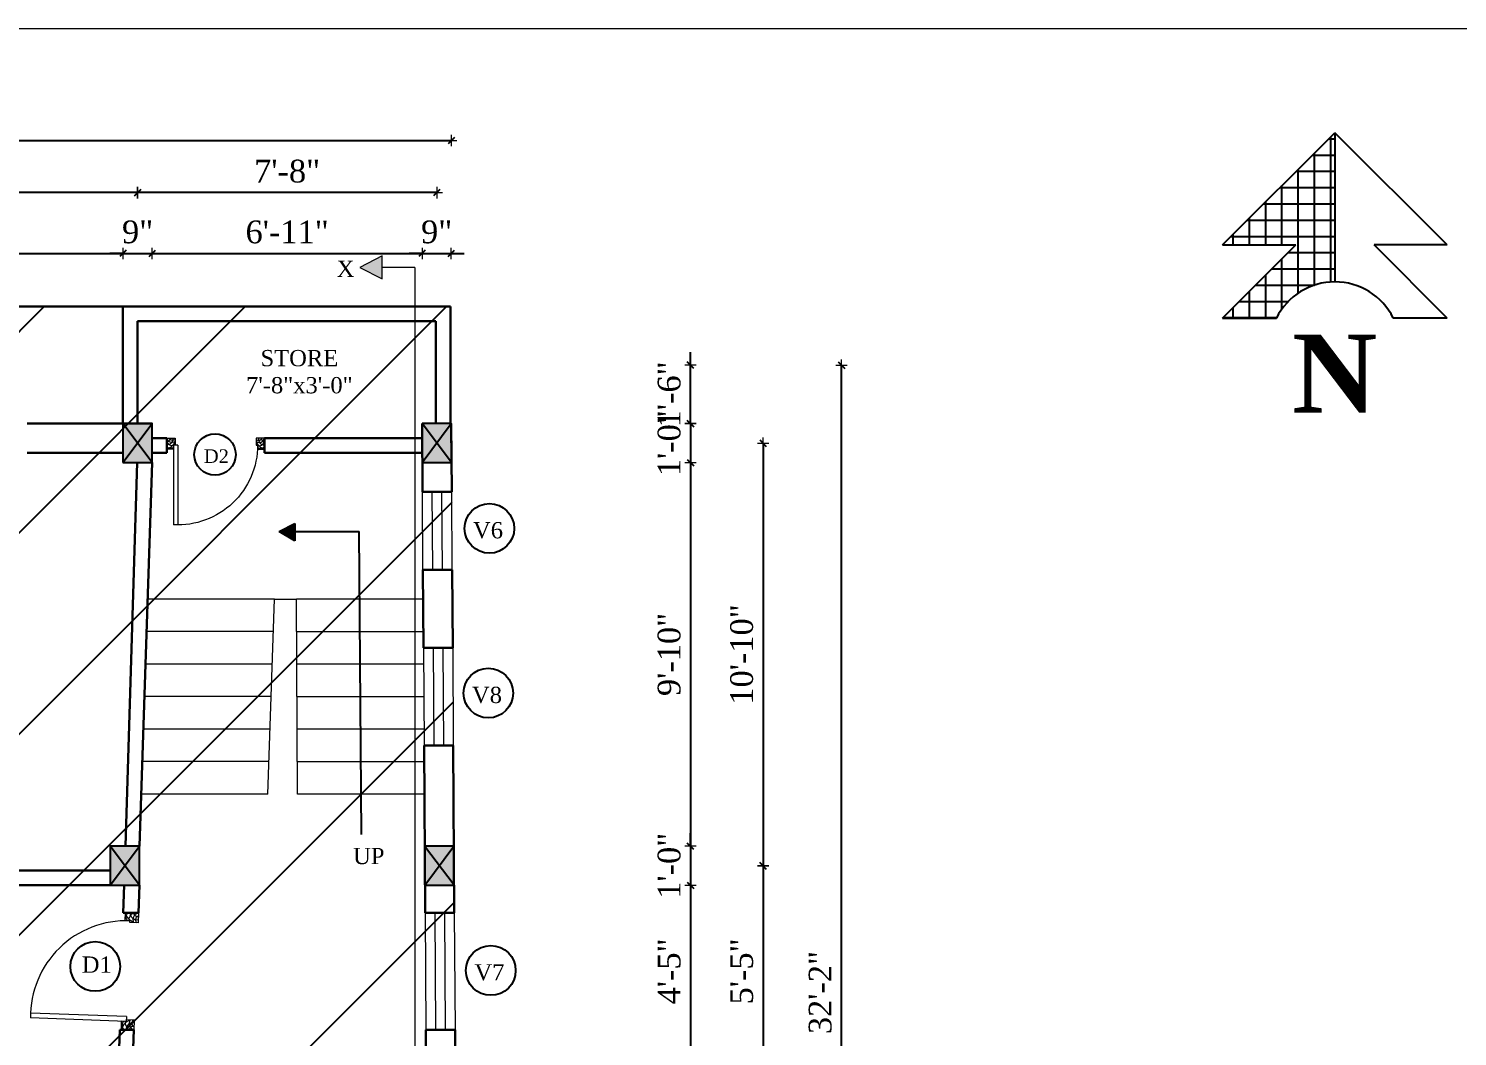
# Model space of a CAD drawing. Header units: inches. Extents: x 4069 to 291496, y -47643 to 12535.
# Drawn here: x 92366.8 to 92806.4, y 2667.8 to 2977.8 of the extents above; entities that cross this region are included whole.
import ezdxf

# ---------------------------------------------------------------- set-up
doc = ezdxf.new("R2010")
doc.units = ezdxf.units.IN
doc.header["$LTSCALE"] = 5
doc.header["$MEASUREMENT"] = 0
for name, color, linetype, lineweight in [('A-WALL', 7, 'Continuous', 9), ('Dimension', 7, 'Continuous', 18), ('DOOR', 62, 'Continuous', 0), ('Dw', 2, 'Continuous', 18), ('ele1', 21, 'Continuous', 20), ('tefriş', 30, 'Continuous', 9)]:
    doc.layers.add(name, color=color, linetype=linetype, lineweight=lineweight)
doc.layers.add('dim line', color=7, linetype='Continuous', lineweight=15, true_color=0xfab2b2)
doc.layers.add('TEXT', color=6, linetype='Continuous')
doc.layers.add('WALL', color=7, linetype='Continuous')
doc.styles.add('ordinary', font='times.ttf')
doc.styles.get("Standard").update_dxf_attribs({"font": 'arial.ttf'})
doc.dimstyles.new('Copy of 96', dxfattribs={"dimtxt": 7, "dimasz": 4, "dimexe": 0.5, "dimexo": 0.5, "dimgap": 3, "dimtad": 1, "dimdec": 1, "dimzin": 11, "dimdsep": 46, "dimlunit": 4, "dimtxsty": 'ordinary', "dimblk": 'OBLIQUE', "dimcen": 0.09, "dimse1": 1, "dimse2": 1, "dimclrt": 6, "dimazin": 0, "dimtfac": 1, "dimtdec": 1, "dimtix": 1, "dimtmove": 2, "dimatfit": 3, "dimldrblk": 'leader', "dimfxl": 0.5, "dimfxlon": 1, "dimtolj": 1, "dimtzin": 0, "dimarcsym": 0})

# ---------------------------------------------------------------- blocks, each defined once
blk = doc.blocks.new('SDEGH')
at = {"layer": 'TEXT'}
h = blk.add_hatch(dxfattribs=at)
h.set_pattern_fill('NET', color=256, scale=40, style=0)
h.set_pattern_definition([(0, (43922.391, -13181.093), (0, 5), []), (90, (43922.391, -13181.093), (-5, 3e-16), [])])
h.paths.add_polyline_path([(52300.82, -9226.07), (52266.28, -9260.61), (52288.77, -9260.61), (52266.28, -9283.1), (52282.84, -9283.1, -0.284572), (52300.82, -9271.97)])
blk.add_line((52300.82, -9226.07), (52300.82, -9271.97), dxfattribs=at)
at = {"layer": 'WALL'}
for p, q in [((52266.28, -9260.61), (52300.82, -9226.07)), ((52335.35, -9260.61), (52300.82, -9226.07)), ((52266.28, -9260.61), (52288.77, -9260.61)), ((52266.28, -9283.1), (52288.77, -9260.61)), ((52335.35, -9260.61), (52312.86, -9260.61)), ((52335.35, -9283.1), (52312.86, -9260.61)), ((52266.28, -9283.1), (52282.84, -9283.1)), ((52335.35, -9283.1), (52318.79, -9283.1))]:
    blk.add_line(p, q, dxfattribs=at)
blk.add_arc((52300.82, -9292.04), 20.08, 26.4605, 153.5395, dxfattribs=at)
at = {"layer": 'Defpoints', "insert": (52287.65, -9288.16), "char_height": 24, "width": 23.16, "attachment_point": 1}
blk.add_mtext('{\\fTimes New Roman|b1|i0|c0|p18;N}', dxfattribs=at)
blk = doc.blocks.new('C1a')
at = {"color": 1, "ltscale": 5}
for p, q in [((18657.75, 4625.76), (18648.75, 4625.76)), ((18648.75, 4625.76), (18648.82, 4613.76)), ((18657.82, 4613.76), (18657.75, 4625.76)), ((18648.82, 4613.76), (18657.82, 4613.76))]:
    blk.add_line(p, q, dxfattribs=at)
blk = doc.blocks.new('A$C27B36B59')
at = {"layer": 'DOOR'}
for p, q in [((0, 4), (0, 0)), ((2.5, 4), (0, 4)), ((0, 0), (3, 0)), ((2.5, 2.5), (2.5, 4)), ((3, 2.5), (2.5, 2.5)), ((3, 0), (3, 2.5))]:
    blk.add_line(p, q, dxfattribs=at)
for centre, radius, start, end in [((-1.4, -0.54), 4.75, 22.1411, 72.838), ((1.34, 2.09), 1.64, 45.138, 144.8948), ((2.21, 0.3), 2.49, 83.3149, 152.658), ((0.13, 0.37), 2.05, 349.4875, 93.6805), ((1.96, -0.47), 2.01, 58.7447, 166.495), ((-0.06, 0.32), 1.13, 343.542, 86.947), ((2.08, -0.4), 1.17, 38.2816, 160.1519)]:
    blk.add_arc(centre, radius, start, end, dxfattribs=at)
blk = doc.blocks.new('D2')
at = {"layer": 'DOOR'}
for p, q in [((74473.95, 24047.59), (74473.95, 24018.09)), ((74473.95, 24047.59), (74475.45, 24047.59)), ((74475.45, 24047.59), (74475.45, 24018.13))]:
    blk.add_line(p, q, dxfattribs=at)
blk.add_arc((74473.95, 24047.59), 29.5, 180, 272.9146, dxfattribs=at)
at = {"layer": 'DOOR', "xscale": -1, "rotation": 180}
blk.add_blockref('A$C27B36B59', (74441.95, 24050.09), dxfattribs=at)
at = {"layer": 'DOOR', "rotation": 180}
blk.add_blockref('A$C27B36B59', (74477.95, 24050.09), dxfattribs=at)
blk = doc.blocks.new('x-x')
at = {"ltscale": 5}
for points in [[(11364.03, -701.52), (11364.03, -694.51), (11357.15, -698.09)], [(11364.03, -1135.52), (11364.03, -1128.51), (11357.15, -1132.09)]]:
    blk.add_hatch(color=256, dxfattribs=at).paths.add_polyline_path(points)
for p, q in [((11364.03, -694.51), (11357.15, -698.09)), ((11364.03, -701.52), (11364.03, -694.51)), ((11357.15, -698.09), (11364.03, -701.52)), ((11374.13, -698.09), (11364.03, -698.09)), ((11374.13, -698.09), (11374.13, -1132.09)), ((11364.03, -1128.51), (11357.15, -1132.09)), ((11364.03, -1135.52), (11364.03, -1128.51)), ((11357.15, -1132.09), (11364.03, -1135.52)), ((11374.13, -1132.09), (11364.03, -1132.09))]:
    blk.add_line(p, q, dxfattribs=at)
at = {"layer": 'A-WALL', "color": 1, "ltscale": 5}
blk.add_line((11374.13, -1120.09), (11374.13, -1132.09), dxfattribs=at)
at = {"layer": 'TEXT', "style": 'ordinary'}
for p in [(11350.08, -700.97), (11350.08, -1134.1)]:
    blk.add_text('X', height=5, dxfattribs=at).set_placement(p)
blk = doc.blocks.new('oblique')
at = {"color": 0, "lineweight": -2}
blk.add_line((0.25, 0.25), (-0.25, -0.25), dxfattribs=at)
at = {"layer": 'dim line', "lineweight": 9}
for p, q in [((-0.4375, 0), (0.4375, 0)), ((0, 0.4375), (0, -0.4375))]:
    blk.add_line(p, q, dxfattribs=at)
blk = doc.blocks.new('*D2049')
at = {"layer": 'A-WALL', "color": 0, "lineweight": -2, "ltscale": 50, "transparency": 16777216}
blk.add_line((92240.85, 2908.67), (92395.85, 2908.67), dxfattribs=at)
at = {"layer": 'Defpoints', "color": 0, "ltscale": 50, "transparency": 16777216}
for p in [(92395.85, 2908.67), (92240.85, 2856.3), (92395.85, 2856.3)]:
    blk.add_point(p, dxfattribs=at)
at = {"layer": 'A-WALL', "color": 0, "lineweight": -2, "ltscale": 50, "transparency": 16777216, "xscale": 4, "yscale": 4, "zscale": 4}
for p, rotation in [((92240.85, 2908.67), 180.0000000000261), ((92395.85, 2908.67), 2.605510395054913e-11)]:
    blk.add_blockref('oblique', p, dxfattribs=dict(at, rotation=rotation))
at = {"layer": 'A-WALL', "color": 6, "ltscale": 50, "transparency": 16777216, "insert": (92318.35, 2915.17), "char_height": 7, "attachment_point": 5, "style": 'ordinary'}
blk.add_mtext('\\A1;12\'-11"', dxfattribs=at)
blk = doc.blocks.new('_OBLIQUE')
at = {"color": 0, "linetype": 'ByBlock'}
blk.add_line((-0.5, -0.5), (0.5, 0.5), dxfattribs=at)
blk = doc.blocks.new('leader')
at = {"layer": 'Dimension'}
for p, q in [((0, -4.33), (0, 4.33)), ((-4.42, 0), (4.42, 0))]:
    blk.add_line(p, q, dxfattribs=at)
blk = doc.blocks.new('*D2050')
at = {"layer": 'A-WALL', "color": 0, "lineweight": -2, "ltscale": 50, "transparency": 16777216}
for p, q in [((92395.85, 2908.67), (92391.85, 2908.67)), ((92395.85, 2908.67), (92404.85, 2908.67)), ((92404.85, 2908.67), (92408.85, 2908.67))]:
    blk.add_line(p, q, dxfattribs=at)
at = {"layer": 'Defpoints', "color": 0, "ltscale": 50, "transparency": 16777216}
for p in [(92404.85, 2908.67), (92395.85, 2856.3), (92404.85, 2856.3)]:
    blk.add_point(p, dxfattribs=at)
at = {"layer": 'A-WALL', "color": 0, "lineweight": -2, "ltscale": 50, "transparency": 16777216, "xscale": 4, "yscale": 4, "zscale": 4}
for p, rotation in [((92395.85, 2908.67), 2.605915483400167e-11), ((92404.85, 2908.67), 180.0000000000261)]:
    blk.add_blockref('oblique', p, dxfattribs=dict(at, rotation=rotation))
at = {"layer": 'A-WALL', "color": 6, "ltscale": 50, "transparency": 16777216, "insert": (92400.35, 2915.24), "char_height": 7, "attachment_point": 5, "style": 'ordinary'}
blk.add_mtext('\\A1;9"', dxfattribs=at)
blk = doc.blocks.new('*D2051')
at = {"layer": 'A-WALL', "color": 0, "lineweight": -2, "ltscale": 50, "transparency": 16777216}
blk.add_line((92404.85, 2908.67), (92487.85, 2908.67), dxfattribs=at)
at = {"layer": 'Defpoints', "color": 0, "ltscale": 50, "transparency": 16777216}
for p in [(92487.85, 2908.67), (92404.85, 2856.3), (92487.85, 2856.3)]:
    blk.add_point(p, dxfattribs=at)
at = {"layer": 'A-WALL', "color": 0, "lineweight": -2, "ltscale": 50, "transparency": 16777216, "xscale": 4, "yscale": 4, "zscale": 4}
for p, rotation in [((92404.85, 2908.67), 180.0000000000261), ((92487.85, 2908.67), 2.605510395054913e-11)]:
    blk.add_blockref('oblique', p, dxfattribs=dict(at, rotation=rotation))
at = {"layer": 'A-WALL', "color": 6, "ltscale": 50, "transparency": 16777216, "insert": (92446.35, 2915.23), "char_height": 7, "attachment_point": 5, "style": 'ordinary'}
blk.add_mtext('\\A1;6\'-11"', dxfattribs=at)
blk = doc.blocks.new('*D2052')
at = {"layer": 'A-WALL', "color": 0, "lineweight": -2, "ltscale": 50, "transparency": 16777216}
for p, q in [((92487.85, 2908.67), (92483.85, 2908.67)), ((92487.85, 2908.67), (92496.85, 2908.67)), ((92496.85, 2908.67), (92500.85, 2908.67))]:
    blk.add_line(p, q, dxfattribs=at)
at = {"layer": 'Defpoints', "color": 0, "ltscale": 50, "transparency": 16777216}
for p in [(92496.85, 2908.67), (92487.85, 2856.3), (92496.85, 2856.3)]:
    blk.add_point(p, dxfattribs=at)
at = {"layer": 'A-WALL', "color": 0, "lineweight": -2, "ltscale": 50, "transparency": 16777216, "xscale": 4, "yscale": 4, "zscale": 4}
for p, rotation in [((92487.85, 2908.67), 2.605915483400167e-11), ((92496.85, 2908.67), 180.0000000000261)]:
    blk.add_blockref('oblique', p, dxfattribs=dict(at, rotation=rotation))
at = {"layer": 'A-WALL', "color": 6, "ltscale": 50, "transparency": 16777216, "insert": (92492.35, 2915.24), "char_height": 7, "attachment_point": 5, "style": 'ordinary'}
blk.add_mtext('\\A1;9"', dxfattribs=at)
blk = doc.blocks.new('*D2053')
at = {"layer": 'A-WALL', "color": 0, "lineweight": -2, "ltscale": 50, "transparency": 16777216}
blk.add_line((92492.35, 2927.35), (92400.35, 2927.35), dxfattribs=at)
at = {"layer": 'Defpoints', "color": 0, "ltscale": 50, "transparency": 16777216}
for p in [(92400.35, 2927.35), (92400.35, 2856.3), (92492.35, 2856.3)]:
    blk.add_point(p, dxfattribs=at)
at = {"layer": 'A-WALL', "color": 0, "lineweight": -2, "ltscale": 50, "transparency": 16777216, "xscale": 4, "yscale": 4, "zscale": 4, "rotation": 180}
blk.add_blockref('oblique', (92400.35, 2927.35), dxfattribs=at)
at = {"layer": 'A-WALL', "color": 0, "lineweight": -2, "ltscale": 50, "transparency": 16777216, "xscale": 4, "yscale": 4, "zscale": 4}
blk.add_blockref('oblique', (92492.35, 2927.35), dxfattribs=at)
at = {"layer": 'A-WALL', "color": 6, "ltscale": 50, "transparency": 16777216, "insert": (92446.35, 2933.92), "char_height": 7, "attachment_point": 5, "style": 'ordinary'}
blk.add_mtext('\\A1;7\'-8"', dxfattribs=at)
blk = doc.blocks.new('*D2054')
at = {"layer": 'A-WALL', "color": 0, "lineweight": -2, "ltscale": 50, "transparency": 16777216}
blk.add_line((92400.35, 2927.35), (92236.35, 2927.35), dxfattribs=at)
at = {"layer": 'Defpoints', "color": 0, "ltscale": 50, "transparency": 16777216}
for p in [(92236.35, 2927.35), (92236.35, 2856.3), (92400.35, 2856.3)]:
    blk.add_point(p, dxfattribs=at)
at = {"layer": 'A-WALL', "color": 0, "lineweight": -2, "ltscale": 50, "transparency": 16777216, "xscale": 4, "yscale": 4, "zscale": 4, "rotation": 180}
blk.add_blockref('oblique', (92236.35, 2927.35), dxfattribs=at)
at = {"layer": 'A-WALL', "color": 0, "lineweight": -2, "ltscale": 50, "transparency": 16777216, "xscale": 4, "yscale": 4, "zscale": 4}
blk.add_blockref('oblique', (92400.35, 2927.35), dxfattribs=at)
at = {"layer": 'A-WALL', "color": 6, "ltscale": 50, "transparency": 16777216, "insert": (92318.35, 2933.91), "char_height": 7, "attachment_point": 5, "style": 'ordinary'}
blk.add_mtext('\\A1;13\'-8"', dxfattribs=at)
blk = doc.blocks.new('*D2056')
at = {"layer": 'A-WALL', "color": 0, "lineweight": -2, "ltscale": 50, "transparency": 16777216}
blk.add_line((92117.85, 2943.36), (92496.85, 2943.36), dxfattribs=at)
at = {"layer": 'Defpoints', "color": 0, "ltscale": 50, "transparency": 16777216}
for p in [(92496.85, 2943.36), (92117.85, 2856.3), (92496.85, 2856.3)]:
    blk.add_point(p, dxfattribs=at)
at = {"layer": 'A-WALL', "color": 0, "lineweight": -2, "ltscale": 50, "transparency": 16777216, "xscale": 4, "yscale": 4, "zscale": 4, "rotation": 180}
blk.add_blockref('oblique', (92117.85, 2943.36), dxfattribs=at)
at = {"layer": 'A-WALL', "color": 0, "lineweight": -2, "ltscale": 50, "transparency": 16777216, "xscale": 4, "yscale": 4, "zscale": 4}
blk.add_blockref('oblique', (92496.85, 2943.36), dxfattribs=at)
at = {"layer": 'A-WALL', "color": 6, "ltscale": 50, "transparency": 16777216, "insert": (92307.35, 2949.93), "char_height": 7, "attachment_point": 5, "style": 'ordinary'}
blk.add_mtext('\\A1;31\'-7"', dxfattribs=at)
blk = doc.blocks.new('*D2066')
at = {"layer": 'A-WALL', "color": 0, "lineweight": -2, "ltscale": 50, "transparency": 16777216}
for p, q in [((92570.45, 2856.3), (92570.45, 2860.3)), ((92570.45, 2856.3), (92570.45, 2844.3)), ((92570.45, 2844.3), (92570.45, 2840.3))]:
    blk.add_line(p, q, dxfattribs=at)
at = {"layer": 'Defpoints', "color": 0, "ltscale": 50, "transparency": 16777216}
for p in [(92496.85, 2856.3), (92496.92, 2844.3), (92570.45, 2844.3)]:
    blk.add_point(p, dxfattribs=at)
at = {"layer": 'A-WALL', "color": 0, "lineweight": -2, "ltscale": 50, "transparency": 16777216, "xscale": 4, "yscale": 4, "zscale": 4}
for p, rotation in [((92570.45, 2856.3), 270), ((92570.45, 2844.3), 90)]:
    blk.add_blockref('oblique', p, dxfattribs=dict(at, rotation=rotation))
at = {"layer": 'A-WALL', "color": 6, "ltscale": 50, "transparency": 16777216, "insert": (92563.89, 2850.3), "char_height": 7, "attachment_point": 5, "rotation": 90, "style": 'ordinary'}
blk.add_mtext('\\A1;1\'-0"', dxfattribs=at)
blk = doc.blocks.new('*D2067')
at = {"layer": 'A-WALL', "color": 0, "lineweight": -2, "ltscale": 50, "transparency": 16777216}
blk.add_line((92570.45, 2844.3), (92570.45, 2726.3), dxfattribs=at)
at = {"layer": 'Defpoints', "color": 0, "ltscale": 50, "transparency": 16777216}
for p in [(92496.92, 2844.3), (92497.65, 2726.3), (92570.45, 2726.3)]:
    blk.add_point(p, dxfattribs=at)
at = {"layer": 'A-WALL', "color": 0, "lineweight": -2, "ltscale": 50, "transparency": 16777216, "xscale": 4, "yscale": 4, "zscale": 4}
for p, rotation in [((92570.45, 2844.3), 90), ((92570.45, 2726.3), 270)]:
    blk.add_blockref('oblique', p, dxfattribs=dict(at, rotation=rotation))
at = {"layer": 'A-WALL', "color": 6, "ltscale": 50, "transparency": 16777216, "insert": (92563.88, 2785.3), "char_height": 7, "attachment_point": 5, "rotation": 90, "style": 'ordinary'}
blk.add_mtext('\\A1;9\'-10"', dxfattribs=at)
blk = doc.blocks.new('*D2068')
at = {"layer": 'A-WALL', "color": 0, "lineweight": -2, "ltscale": 50, "transparency": 16777216}
for p, q in [((92570.45, 2726.3), (92570.45, 2730.3)), ((92570.45, 2726.3), (92570.45, 2714.3)), ((92570.45, 2714.3), (92570.45, 2710.3))]:
    blk.add_line(p, q, dxfattribs=at)
at = {"layer": 'Defpoints', "color": 0, "ltscale": 50, "transparency": 16777216}
for p in [(92497.65, 2726.3), (92497.72, 2714.3), (92570.45, 2714.3)]:
    blk.add_point(p, dxfattribs=at)
at = {"layer": 'A-WALL', "color": 0, "lineweight": -2, "ltscale": 50, "transparency": 16777216, "xscale": 4, "yscale": 4, "zscale": 4}
for p, rotation in [((92570.45, 2726.3), 270), ((92570.45, 2714.3), 90)]:
    blk.add_blockref('oblique', p, dxfattribs=dict(at, rotation=rotation))
at = {"layer": 'A-WALL', "color": 6, "ltscale": 50, "transparency": 16777216, "insert": (92563.89, 2720.3), "char_height": 7, "attachment_point": 5, "rotation": 90, "style": 'ordinary'}
blk.add_mtext('\\A1;1\'-0"', dxfattribs=at)
blk = doc.blocks.new('*D2069')
at = {"layer": 'A-WALL', "color": 0, "lineweight": -2, "ltscale": 50, "transparency": 16777216}
blk.add_line((92570.45, 2714.3), (92570.45, 2661.3), dxfattribs=at)
at = {"layer": 'Defpoints', "color": 0, "ltscale": 50, "transparency": 16777216}
for p in [(92497.72, 2714.3), (92498.05, 2661.3), (92570.45, 2661.3)]:
    blk.add_point(p, dxfattribs=at)
at = {"layer": 'A-WALL', "color": 0, "lineweight": -2, "ltscale": 50, "transparency": 16777216, "xscale": 4, "yscale": 4, "zscale": 4}
for p, rotation in [((92570.45, 2714.3), 90), ((92570.45, 2661.3), 270)]:
    blk.add_blockref('oblique', p, dxfattribs=dict(at, rotation=rotation))
at = {"layer": 'A-WALL', "color": 6, "ltscale": 50, "transparency": 16777216, "insert": (92563.89, 2687.8), "char_height": 7, "attachment_point": 5, "rotation": 90, "style": 'ordinary'}
blk.add_mtext('\\A1;4\'-5"', dxfattribs=at)
blk = doc.blocks.new('*D2073')
at = {"layer": 'A-WALL', "color": 0, "lineweight": -2, "ltscale": 50, "transparency": 16777216}
blk.add_line((92592.76, 2850.3), (92592.76, 2720.3), dxfattribs=at)
at = {"layer": 'Defpoints', "color": 0, "ltscale": 50, "transparency": 16777216}
for p in [(92496.89, 2850.3), (92497.69, 2720.3), (92592.76, 2720.3)]:
    blk.add_point(p, dxfattribs=at)
at = {"layer": 'A-WALL', "color": 0, "lineweight": -2, "ltscale": 50, "transparency": 16777216, "xscale": 4, "yscale": 4, "zscale": 4}
for p, rotation in [((92592.76, 2850.3), 90), ((92592.76, 2720.3), 270)]:
    blk.add_blockref('oblique', p, dxfattribs=dict(at, rotation=rotation))
at = {"layer": 'A-WALL', "color": 6, "ltscale": 50, "transparency": 16777216, "insert": (92586.2, 2785.3), "char_height": 7, "attachment_point": 5, "rotation": 90, "style": 'ordinary'}
blk.add_mtext('\\A1;10\'-10"', dxfattribs=at)
blk = doc.blocks.new('*D2074')
at = {"layer": 'A-WALL', "color": 0, "lineweight": -2, "ltscale": 50, "transparency": 16777216}
blk.add_line((92592.76, 2720.3), (92592.76, 2655.3), dxfattribs=at)
at = {"layer": 'Defpoints', "color": 0, "ltscale": 50, "transparency": 16777216}
for p in [(92497.69, 2720.3), (92498.09, 2655.3), (92592.76, 2655.3)]:
    blk.add_point(p, dxfattribs=at)
at = {"layer": 'A-WALL', "color": 0, "lineweight": -2, "ltscale": 50, "transparency": 16777216, "xscale": 4, "yscale": 4, "zscale": 4}
for p, rotation in [((92592.76, 2720.3), 90), ((92592.76, 2655.3), 270)]:
    blk.add_blockref('oblique', p, dxfattribs=dict(at, rotation=rotation))
at = {"layer": 'A-WALL', "color": 6, "ltscale": 50, "transparency": 16777216, "insert": (92586.2, 2687.8), "char_height": 7, "attachment_point": 5, "rotation": 90, "style": 'ordinary'}
blk.add_mtext('\\A1;5\'-5"', dxfattribs=at)
blk = doc.blocks.new('*D2076')
at = {"layer": 'A-WALL', "color": 0, "lineweight": -2, "ltscale": 50, "transparency": 16777216}
blk.add_line((92616.91, 2488.3), (92616.91, 2874.3), dxfattribs=at)
at = {"layer": 'Defpoints', "color": 0, "ltscale": 50, "transparency": 16777216}
for p in [(92496.74, 2874.3), (92616.91, 2874.3), (92499.11, 2488.3)]:
    blk.add_point(p, dxfattribs=at)
at = {"layer": 'A-WALL', "color": 0, "lineweight": -2, "ltscale": 50, "transparency": 16777216, "xscale": 4, "yscale": 4, "zscale": 4}
for p, rotation in [((92616.91, 2874.3), 90), ((92616.91, 2488.3), 270)]:
    blk.add_blockref('oblique', p, dxfattribs=dict(at, rotation=rotation))
at = {"layer": 'A-WALL', "color": 6, "ltscale": 50, "transparency": 16777216, "insert": (92610.35, 2681.3), "char_height": 7, "attachment_point": 5, "rotation": 90, "style": 'ordinary'}
blk.add_mtext('\\A1;32\'-2"', dxfattribs=at)
blk = doc.blocks.new('*D2078')
at = {"layer": 'A-WALL', "color": 0, "lineweight": -2, "ltscale": 50, "transparency": 16777216}
for p, q in [((92570.45, 2874.3), (92570.45, 2878.3)), ((92570.45, 2856.3), (92570.45, 2874.3)), ((92570.45, 2856.3), (92570.45, 2852.3))]:
    blk.add_line(p, q, dxfattribs=at)
at = {"layer": 'Defpoints', "color": 0, "ltscale": 50, "transparency": 16777216}
for p in [(92496.85, 2874.3), (92570.45, 2874.3), (92496.85, 2856.3)]:
    blk.add_point(p, dxfattribs=at)
at = {"layer": 'A-WALL', "color": 0, "lineweight": -2, "ltscale": 50, "transparency": 16777216, "xscale": 4, "yscale": 4, "zscale": 4}
for p, rotation in [((92570.45, 2874.3), 270), ((92570.45, 2856.3), 90)]:
    blk.add_blockref('oblique', p, dxfattribs=dict(at, rotation=rotation))
at = {"layer": 'A-WALL', "color": 6, "ltscale": 50, "transparency": 16777216, "insert": (92563.89, 2865.3), "char_height": 7, "attachment_point": 5, "rotation": 90, "style": 'ordinary'}
blk.add_mtext('\\A1;1\'-6"', dxfattribs=at)

msp = doc.modelspace()

# ---------------------------------------------------------------- hatches: boundary and pattern name
at = {"layer": 'WALL', "linetype": 'ByBlock', "ltscale": 5, "true_color": 0xf8991e}
h = msp.add_hatch(dxfattribs=at)
h.set_pattern_fill('ANSI31', color=30, scale=350)
h.set_pattern_definition([(45, (83816.94, 5103.35), (-30.93592, 30.93592), [])])
h.paths.add_polyline_path([(91905.48764, 2482.29725), (92138.29136, 2892.29725), (92496.73934, 2892.29725), (92498.33849, 2614.29725), (92546.92894, 2614.29725), (92546.92894, 2524.29725), (92498.92894, 2524.29725), (92499.15036, 2482.29725)])
h = msp.add_hatch(color=30, dxfattribs=at)
h.dxf.hatch_style = 1
h.paths.add_polyline_path([(92400.34997, 2850.29725), (92395.84997, 2844.29725), (92404.84997, 2844.29725)])
h.paths.add_polyline_path([(92404.84997, 2844.29725), (92404.84997, 2856.29725), (92400.34997, 2850.29725)])
h.paths.add_polyline_path([(92400.34997, 2850.29725), (92404.84997, 2856.29725), (92395.84997, 2856.29725)])
h.paths.add_polyline_path([(92395.84997, 2856.29725), (92395.84997, 2844.29725), (92400.34997, 2850.29725)])
h = msp.add_hatch(color=30, dxfattribs=at)
h.dxf.hatch_style = 1
h.paths.add_polyline_path([(92496.92386, 2844.29725), (92492.38687, 2850.29725), (92487.92369, 2844.29725)])
h.paths.add_polyline_path([(92496.92386, 2844.29725), (92496.85005, 2856.29725), (92492.38687, 2850.29725)])
h.paths.add_polyline_path([(92496.85005, 2856.29725), (92487.84988, 2856.29725), (92492.38687, 2850.29725)])
h.paths.add_polyline_path([(92492.38687, 2850.29725), (92487.84988, 2856.29725), (92487.92369, 2844.29725)])
at = {"layer": 'WALL', "linetype": 'ByBlock', "ltscale": 5}
msp.add_hatch(color=2, dxfattribs=at).paths.add_polyline_path([(92443.88274, 2823.13222), (92448.74388, 2825.5348), (92448.74388, 2820.28656)])
at = {"layer": 'WALL', "linetype": 'ByBlock', "ltscale": 5, "true_color": 0xf8991e}
h = msp.add_hatch(color=30, dxfattribs=at)
h.dxf.hatch_style = 1
h.paths.add_polyline_path([(92396.3937, 2720.29725), (92391.8937, 2714.29725), (92400.8937, 2714.29725)])
h.paths.add_polyline_path([(92400.8937, 2714.29725), (92400.8937, 2726.29725), (92396.3937, 2720.29725)])
h.paths.add_polyline_path([(92396.3937, 2720.29725), (92400.8937, 2726.29725), (92391.8937, 2726.29725)])
h.paths.add_polyline_path([(92391.8937, 2726.29725), (92391.8937, 2714.29725), (92396.3937, 2720.29725)])
h = msp.add_hatch(color=30, dxfattribs=at)
h.dxf.hatch_style = 1
h.paths.add_polyline_path([(92497.72343, 2714.29725), (92493.18644, 2720.29725), (92488.72326, 2714.29725)])
h.paths.add_polyline_path([(92497.72343, 2714.29725), (92497.64963, 2726.29725), (92493.18644, 2720.29725)])
h.paths.add_polyline_path([(92497.64963, 2726.29725), (92488.64946, 2726.29725), (92493.18644, 2720.29725)])
h.paths.add_polyline_path([(92493.18644, 2720.29725), (92488.64946, 2726.29725), (92488.72326, 2714.29725)])

# ---------------------------------------------------------------- linework, layer by layer
at = {"color": 1, "ltscale": 5}
for p, q in [((92395.84997, 2844.29725), (92404.84997, 2856.29725)), ((92404.84997, 2844.29725), (92395.84997, 2856.29725)), ((92496.92386, 2844.29725), (92487.84988, 2856.29725)), ((92487.92369, 2844.29725), (92496.85005, 2856.29725)), ((92403.44181, 2792.29733), (92403.10691, 2792.30855)), ((92391.8937, 2714.29725), (92400.8937, 2726.29725)), ((92400.8937, 2714.29725), (92391.8937, 2726.29725)), ((92497.72343, 2714.29725), (92488.64946, 2726.29725)), ((92488.72326, 2714.29725), (92497.64963, 2726.29725))]:
    msp.add_line(p, q, dxfattribs=at)
at = {"layer": 'A-WALL', "lineweight": 30}
for p, q in [((92395.84997, 2892.29725), (92138.29136, 2892.29725)), ((92496.62863, 2892.29725), (92395.84997, 2892.29725)), ((92395.84997, 2856.29725), (92395.84997, 2892.29725)), ((92496.62863, 2892.29725), (92496.62863, 2856.29725)), ((92492.12863, 2887.79725), (92400.34997, 2887.79725)), ((92400.34997, 2856.29725), (92400.34997, 2887.79725)), ((92492.12863, 2887.79725), (92492.12863, 2856.29725)), ((92404.84997, 2856.29725), (92366.34997, 2856.29725)), ((92487.97905, 2835.29725), (92487.84988, 2856.29725)), ((92496.97922, 2835.29725), (92496.85005, 2856.29725)), ((92409.34997, 2851.79725), (92404.84997, 2851.79725)), ((92409.34997, 2851.79725), (92409.34997, 2847.29725)), ((92487.90524, 2851.79725), (92439.34997, 2851.79725)), ((92439.34997, 2851.79725), (92439.34997, 2847.29725)), ((92395.84997, 2847.29725), (92366.34997, 2847.29725)), ((92400.16737, 2844.29725), (92396.57629, 2726.29725)), ((92404.84997, 2844.29725), (92400.8937, 2726.29725)), ((92409.34997, 2847.29725), (92404.84997, 2847.29725)), ((92487.90524, 2847.29725), (92439.34997, 2847.29725)), ((92487.97905, 2835.29725), (92496.97922, 2835.29725)), ((92488.27427, 2787.29725), (92488.12666, 2811.29725)), ((92488.12666, 2811.29725), (92497.12683, 2811.29725)), ((92497.27444, 2787.29725), (92497.12683, 2811.29725)), ((92488.27427, 2787.29725), (92497.27444, 2787.29725)), ((92488.77554, 2705.79725), (92488.45878, 2757.29839)), ((92488.45878, 2757.29839), (92497.45895, 2757.29839)), ((92497.77571, 2705.79725), (92497.45895, 2757.29839)), ((92286.2802, 2718.79725), (92391.8937, 2718.79725)), ((92286.2802, 2714.29725), (92391.8937, 2714.29725)), ((92396.2111, 2714.29725), (92395.95242, 2705.79725)), ((92400.8937, 2714.29725), (92400.57645, 2705.79725)), ((92395.95242, 2705.79725), (92400.57645, 2705.79725)), ((92488.77554, 2705.79725), (92497.77571, 2705.79725)), ((92394.85684, 2669.79725), (92394.59816, 2661.29725)), ((92394.85684, 2669.79725), (92399.23281, 2669.79725)), ((92399.23281, 2669.79725), (92398.91556, 2661.29725)), ((92489.92877, 2518.29725), (92488.99696, 2669.79725)), ((92488.99696, 2669.79725), (92497.99713, 2669.79725)), ((92499.15036, 2482.29725), (92497.99713, 2669.79725))]:
    msp.add_line(p, q, dxfattribs=at)
at = {"layer": 'Dw', "color": 3}
for p, q in [((92488.12683, 2811.26957), (92487.97922, 2835.26957)), ((92491.12677, 2811.28803), (92490.97916, 2835.28803)), ((92494.12672, 2811.30648), (92493.9791, 2835.30648)), ((92497.12666, 2811.32493), (92496.97905, 2835.32493)), ((92488.27427, 2787.29725), (92488.45878, 2757.29839)), ((92491.27439, 2787.28803), (92491.4589, 2757.28916)), ((92494.27433, 2787.30648), (92494.45884, 2757.30761)), ((92497.27427, 2787.32493), (92497.45878, 2757.32606)), ((92488.77577, 2705.76035), (92488.99719, 2669.76035)), ((92491.7756, 2705.79725), (92491.99702, 2669.79725)), ((92494.77566, 2705.79725), (92494.99708, 2669.79725)), ((92497.7756, 2705.8157), (92497.99702, 2669.8157))]:
    msp.add_line(p, q, dxfattribs=at)
at = {"layer": 'ele1'}
msp.add_lwpolyline([(90199.57197, 2977.82099), (93284.53642, 2977.82099), (93284.53642, 822.48801), (90199.57197, 822.48801)], close=True, dxfattribs=at)
msp.add_lwpolyline([(90199.57197, 2977.82099), (93284.53642, 2977.82099), (93284.53642, 822.48801), (90199.57197, 822.48801)], close=True, dxfattribs=at)
at = {"layer": 'tefriş', "ltscale": 5}
for p, q in [((92442.44181, 2802.29733), (92403.44181, 2802.29733)), ((92440.43014, 2742.29733), (92442.44181, 2802.29733)), ((92442.44181, 2802.29733), (92449.18201, 2802.29733)), ((92488.18201, 2802.29733), (92449.18201, 2802.29733)), ((92449.55105, 2742.29657), (92449.18201, 2802.29733)), ((92442.10691, 2792.30855), (92403.10691, 2792.30855)), ((92488.24354, 2792.29468), (92449.24354, 2792.29468)), ((92441.77201, 2782.31978), (92402.77201, 2782.31978)), ((92488.30504, 2782.29506), (92449.30504, 2782.29506)), ((92441.4371, 2772.33101), (92402.4371, 2772.33101)), ((92488.36653, 2772.29733), (92449.36653, 2772.29733)), ((92441.1007, 2762.29733), (92402.1007, 2762.29733)), ((92488.42805, 2762.29581), (92449.42805, 2762.29581)), ((92440.7673, 2752.35347), (92401.7673, 2752.35347)), ((92488.48955, 2752.29619), (92449.48955, 2752.29619)), ((92440.43014, 2742.29733), (92401.43014, 2742.29733)), ((92488.55105, 2742.29657), (92449.55105, 2742.29657))]:
    msp.add_line(p, q, dxfattribs=at)
at = {"layer": 'TEXT'}
for centre, radius in [((92424.1546, 2846.78622), 6.36673), ((92508.56382, 2824.08156), 7.64038), ((92508.23992, 2773.41224), 7.64038), ((92387.3132, 2689.32364), 7.64038), ((92509.0079, 2688.08602), 7.64038)]:
    msp.add_circle(centre, radius, dxfattribs=at)
at = {"layer": 'WALL', "color": 2, "linetype": 'ByBlock', "ltscale": 5}
for p, q in [((92443.88274, 2823.13222), (92448.74388, 2825.5348)), ((92448.74388, 2820.28656), (92443.88274, 2823.13222)), ((92448.74388, 2825.5348), (92448.74388, 2820.28656)), ((92448.74388, 2823.13222), (92468.55387, 2823.13222)), ((92469.24634, 2729.94955), (92468.55387, 2823.13222))]:
    msp.add_line(p, q, dxfattribs=at)
for points in [[(92395.84997, 2844.29725), (92404.84997, 2844.29725), (92404.84997, 2856.29725), (92395.84997, 2856.29725)], [(92487.84988, 2856.29725), (92487.92369, 2844.29725), (92496.92386, 2844.29725), (92496.85005, 2856.29725)], [(92391.8937, 2714.29725), (92400.8937, 2714.29725), (92400.8937, 2726.29725), (92391.8937, 2726.29725)], [(92488.64946, 2726.29725), (92488.72326, 2714.29725), (92497.72343, 2714.29725), (92497.64963, 2726.29725)]]:
    msp.add_lwpolyline(points, close=True, dxfattribs=at)

# ---------------------------------------------------------------- block references
at = {"layer": 'A-WALL', "color": 1}
msp.add_blockref('x-x', (81111.51232, 3602.38821), dxfattribs=at)
at = {"layer": 'WALL'}
msp.add_blockref('SDEGH', (40467.85139, 12171.87034), dxfattribs=at)
at = {"layer": 'WALL', "color": 2, "linetype": 'ByBlock', "ltscale": 5}
for p in [(73839.10464, -1769.46192), (73839.90422, -1899.46192)]:
    msp.add_blockref('C1a', p, dxfattribs=at)
at = {"layer": 'WALL', "color": 2, "linetype": 'ByBlock', "xscale": -0.8332999999984168, "yscale": 0.8333000000000084, "zscale": 0.8333}
msp.add_blockref('D2', (154471.82673, -17189.14101), dxfattribs=at)
at = {"layer": 'WALL', "color": 2, "linetype": 'ByBlock', "rotation": 267.8625062016942}
msp.add_blockref('D2', (71143.7316, 77992.93853), dxfattribs=at)

# ---------------------------------------------------------------- texts
at = {"layer": 'TEXT', "style": 'ordinary'}
for s, height, rotation, p in [('D2', 4.1665, 359.9996119, (92420.73973, 2844.23294)), ('V6', 5, 0.0003881, (92503.53082, 2821.01744)), ('V8', 5, 0.0003881, (92503.20693, 2770.34812)), ('UP', 5, 359.9996119, (92466.63814, 2720.79465)), ('D1', 5, 359.9996119, (92383.16315, 2687.39857)), ('V7', 5, 0.0003881, (92503.9749, 2685.0219))]:
    msp.add_text(s, height=height, rotation=rotation, dxfattribs=at).set_placement(p)
at = {"layer": 'TEXT', "insert": (92450.11049, 2865.54686), "char_height": 5, "attachment_point": 8, "rotation": 359.9996119, "style": 'ordinary'}
msp.add_mtext_dynamic_manual_height_columns('STORE\\P7\'-8"x3\'-0"', width=101.5687276, gutter_width=1720.71691, heights=[0], dxfattribs=at)

# ---------------------------------------------------------------- dimensions: what is measured, and where the dimension line sits
at = {"layer": 'A-WALL', "ltscale": 50}
for base, p1, p2, picture, middle in [((92496.85005, 2943.36308), (92117.85005, 2856.29725), (92496.85005, 2856.29725), '*D2056', (92307.35005, 2949.93373)), ((92236.34997, 2927.34602), (92400.34997, 2856.29725), (92236.34997, 2856.29725), '*D2054', (92318.34997, 2933.90658))]:
    dim = msp.add_linear_dim(base=base, p1=p1, p2=p2, dimstyle='Copy of 96', override={"dimdec": 0, "dimblk": 'oblique', "dimtdec": 0, "dimarcsym": 1}, dxfattribs=at)
    dim.commit()
    dim.dimension.update_dxf_attribs({"geometry": picture, "text_midpoint": middle})
dim = msp.add_aligned_dim(p1=(92492.34997, 2856.29725), p2=(92400.34997, 2856.29725), distance=-71.04877, dimstyle='Copy of 96', override={"dimdec": 0, "dimblk": 'oblique', "dimtdec": 0, "dimarcsym": 1}, dxfattribs=at)
dim.commit()
dim.dimension.update_dxf_attribs({"geometry": '*D2053', "text_midpoint": (92446.34997, 2933.91668)})
for base, p1, p2, angle, picture, middle in [((92395.84997, 2908.66969), (92240.84997, 2856.29725), (92395.84997, 2856.29725), 180, '*D2049', (92318.34997, 2915.16969)), ((92404.84997, 2908.66969), (92395.84997, 2856.29725), (92404.84997, 2856.29725), 180, '*D2050', (92400.34997, 2915.24035)), ((92487.84988, 2908.66969), (92404.84997, 2856.29725), (92487.84988, 2856.29725), 180, '*D2051', (92446.34993, 2915.23025)), ((92496.85005, 2908.66969), (92487.84988, 2856.29725), (92496.85005, 2856.29725), 180, '*D2052', (92492.34997, 2915.24035)), ((92616.91405, 2874.29725), (92499.11346, 2488.29725), (92496.73934, 2874.29725), 90, '*D2076', (92610.35349, 2681.29725)), ((92570.4539, 2874.29725), (92496.85005, 2856.29725), (92496.85005, 2874.29725), 90, '*D2078', (92563.89334, 2865.29725)), ((92570.4539, 2844.29725), (92496.85005, 2856.29725), (92496.92386, 2844.29725), 90, '*D2066', (92563.89334, 2850.29725)), ((92592.7587, 2720.29725), (92496.88696, 2850.29725), (92497.68653, 2720.29725), 90, '*D2073', (92586.19814, 2785.29725)), ((92570.4539, 2726.29725), (92496.92386, 2844.29725), (92497.64963, 2726.29725), 90, '*D2067', (92563.88324, 2785.29725)), ((92570.4539, 2714.29725), (92497.64963, 2726.29725), (92497.72343, 2714.29725), 90, '*D2068', (92563.89334, 2720.29725)), ((92592.7587, 2655.29725), (92497.68653, 2720.29725), (92498.08632, 2655.29725), 90, '*D2074', (92586.19814, 2687.79725)), ((92570.4539, 2661.29725), (92497.72343, 2714.29725), (92498.04941, 2661.29725), 90, '*D2069', (92563.89334, 2687.79725))]:
    dim = msp.add_linear_dim(base=base, p1=p1, p2=p2, angle=angle, dimstyle='Copy of 96', override={"dimdec": 0, "dimblk": 'oblique', "dimtdec": 0, "dimarcsym": 1}, dxfattribs=at)
    dim.commit()
    dim.dimension.update_dxf_attribs({"geometry": picture, "text_midpoint": middle})

doc.saveas('drawing.dxf')
